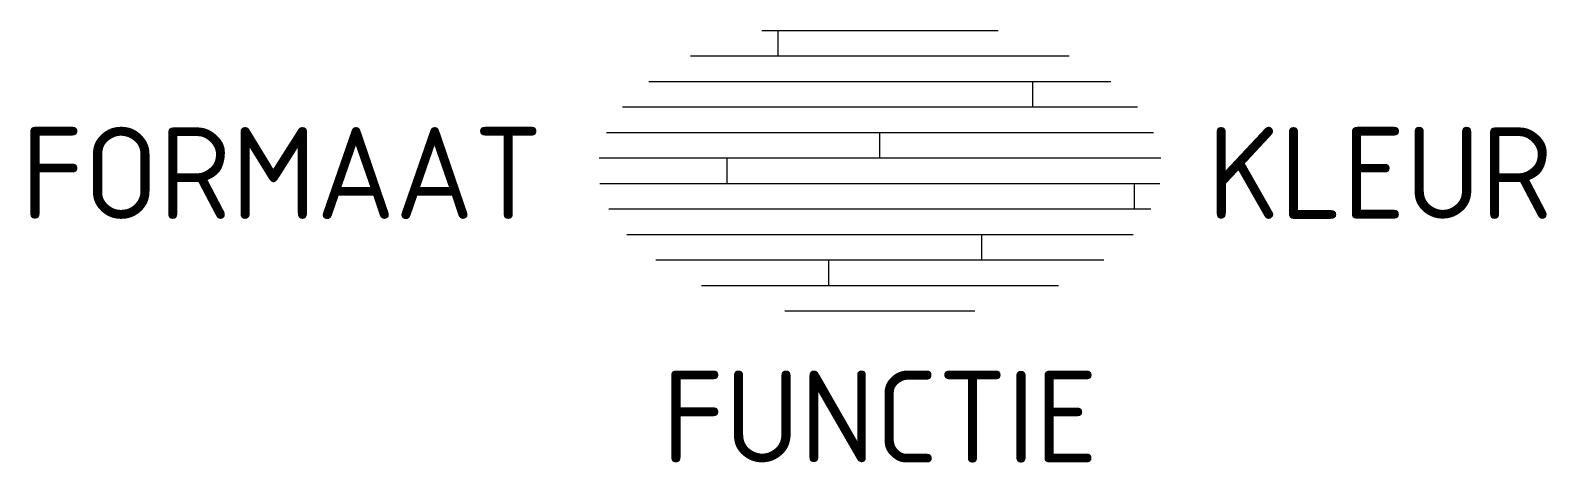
# Model space of a CAD drawing. Header units: metres. Extents: x -16.7 to 13.1, y -5.8 to 2.7.
import ezdxf
from ezdxf.enums import TextEntityAlignment as Align

# ---------------------------------------------------------------- set-up
doc = ezdxf.new("R2010")
doc.units = ezdxf.units.M
doc.styles.add('NLCS-ISO', font='NLCS-ISO.ttf')

msp = doc.modelspace()

# ---------------------------------------------------------------- linework, layer by layer
for p, q in [((-2.32, 2.7), (2.32, 2.7)), ((-2, 2.2), (-2, 2.7)), ((-3.719, 2.2), (3.719, 2.2)), ((-4.534, 1.7), (4.534, 1.7)), ((3, 1.2), (3, 1.7)), ((-5.056, 1.2), (5.056, 1.2)), ((-5.37, 0.7), (5.37, 0.7)), ((0, 0.2), (0, 0.7)), ((-5.513, 0.2), (5.513, 0.2)), ((-3, 0), (-3, 0.2)), ((-3, -0.3), (-3, 0)), ((-5.497, -0.3), (5.497, -0.3)), ((5, -0.8), (5, -0.3)), ((-5.321, -0.8), (5.321, -0.8)), ((-4.97, -1.3), (4.97, -1.3)), ((2, -1.8), (2, -1.3)), ((-4.399, -1.8), (4.399, -1.8)), ((-1, -2.3), (-1, -1.8)), ((-3.504, -2.3), (3.504, -2.3)), ((-1.867, -2.8), (1.867, -2.8))]:
    msp.add_line(p, q)

# ---------------------------------------------------------------- texts
at = {"style": 'NLCS-ISO'}
msp.add_attdef('FORMAAT', text='', height=1.8, dxfattribs=at).set_placement((-6.621, -0.096), align=Align.MIDDLE_RIGHT)
msp.add_attdef('KLEUR', text='', height=1.8, dxfattribs=at).set_placement((6.429, -0.096), align=Align.MIDDLE_LEFT)
at = {"style": 'NLCS-ISO', "flags": 1}
msp.add_attdef('FUNCTIE', text='', height=1.8, dxfattribs=at).set_placement((0, -3.975), align=Align.TOP_CENTER)

doc.saveas('drawing.dxf')
